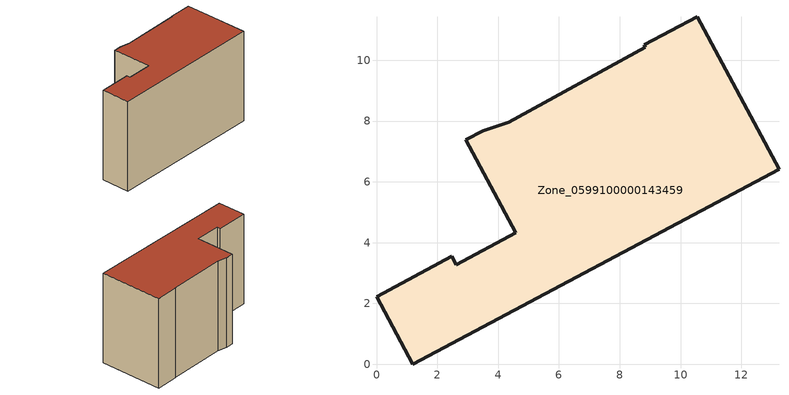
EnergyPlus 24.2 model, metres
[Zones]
Zone_0599100000143459
 floor ground (C_G): 2.62,3.27 4.58,4.32 2.94,7.38 3.51,7.68 4.34,7.96 8.85,10.43 8.81,10.5 10.56,11.43 13.24,6.41 1.19,0 0,2.22 2.47,3.55 z0
 wall outside (C_F): 4.58,4.32 2.62,3.27 2.47,3.55 0,2.22 1.19,0 13.24,6.41 10.56,11.43 8.81,10.5 8.85,10.43 4.34,7.96 3.51,7.68 2.94,7.38 4.58,4.32 z0:8.15
 roof outside (C_R): 8.85,10.43 4.34,7.96 3.51,7.68 2.94,7.38 4.58,4.32 2.62,3.27 2.47,3.55 0,2.22 1.19,0 13.24,6.41 10.56,11.43 8.81,10.5 z8.15
[BUILDING]
Pand.0599100000143459: North Axis=0; Terrain=City; Loads Convergence Tolerance Value=0.04; Temperature Convergence Tolerance Value=0.4; Solar Distribution=FullExterior; Maximum Number of Warmup Days=25; Minimum Number of Warmup Days=1
[Site:Location]
Rotterdam.The.Hague.AP_ZH_NLD Design_Conditions: Latitude=51.96; Longitude=4.45; Time Zone=1; Elevation=-4.5
[SITE:GROUNDTEMPERATURE:BUILDINGSURFACE]
18, 18, 18, 18, 18, 18, 18, 18, 18, 18, 18, 18
[MATERIAL] Thermal Absorptance=0.9; Solar Absorptance=0.7; Visible Absorptance=0.7
Name | Roughness | Thickness | Conductivity | Density | Specific Heat
G.TC.1975-1991 | MediumSmooth | 0.15 | 0.288461 | 540 | 1210
F.TC.1975-1991 | Rough | 0.3 | 0.230769 | 1920 | 840
R.TC.1975-1991 | MediumRough | 0.2 | 0.153846 | 1500 | 1000
[CONSTRUCTION]
C_G: G.TC.1975-1991
C_F: F.TC.1975-1991
C_R: R.TC.1975-1991
[ZONE]
Zone_0599100000143459: Type=1; Multiplier=1; Ceiling Height=Autocalculate; Volume=Autocalculate; Floor Area=autocalculate; Part of Total Floor Area=Yes
[ZONEINFILTRATION:DESIGNFLOWRATE]
Infil_Zone_0599100000143459: Zone or ZoneList or Space or SpaceList=Zone_0599100000143459; Schedule=AlwaysOn; Design Flow Rate Calculation Method=Flow/Area; Flow Rate per Floor Area=0.003; Constant Term Coefficient=1; Temperature Term Coefficient=0; Velocity Term Coefficient=0; Velocity Squared Term Coefficient=0
[HVACTEMPLATE:ZONE:IDEALLOADSAIRSYSTEM]
Zone_0599100000143459: Maximum Heating Supply Air Temperature=50; Minimum Cooling Supply Air Temperature=13; Maximum Heating Supply Air Humidity Ratio=0.0156; Minimum Cooling Supply Air Humidity Ratio=0.0077; Heating Limit=NoLimit; Cooling Limit=NoLimit; Dehumidification Control Type=ConstantSensibleHeatRatio; Cooling Sensible Heat Ratio=0.7; Dehumidification Setpoint=60; Humidification Control Type=None; Humidification Setpoint=30; Outdoor Air Method=None; Outdoor Air Flow Rate per Person=0.00944; Outdoor Air Flow Rate per Zone Floor Area=0; Outdoor Air Flow Rate per Zone=0; Demand Controlled Ventilation Type=None; Outdoor Air Economizer Type=NoEconomizer; Heat Recovery Type=None; Sensible Heat Recovery Effectiveness=0.7; Latent Heat Recovery Effectiveness=0.65
[ZONECONTROL:THERMOSTAT]
ThermostatControl_Zone_0599100000143459: Zone or ZoneList=Zone_0599100000143459; Control Type Schedule=DualSetpointControlType; Control 1=Thermostat_Zone_0599100000143459; Temperature Difference Between Cutout And Setpoint=0
[THERMOSTATSETPOINT:DUALSETPOINT]
Thermostat_Zone_0599100000143459: Heating Setpoint Temperature Schedule=HeatingSetpoint_Zone_0599100000143459; Cooling Setpoint Temperature Schedule=CoolingSetpoint_Zone_0599100000143459
[SCHEDULE:COMPACT]
HeatingSetpoint_Zone_0599100000143459: Through: 12/31, For: AllDays, Until: 24:00, 21
CoolingSetpoint_Zone_0599100000143459: Through: 12/31, For: AllDays, Until: 24:00, 24
DualSetpointControlType: Through: 12/31, For: AllDays, Until: 24:00, 4
AlwaysOn: Through: 12/31, For: AllDays, Until: 24:00, 1
